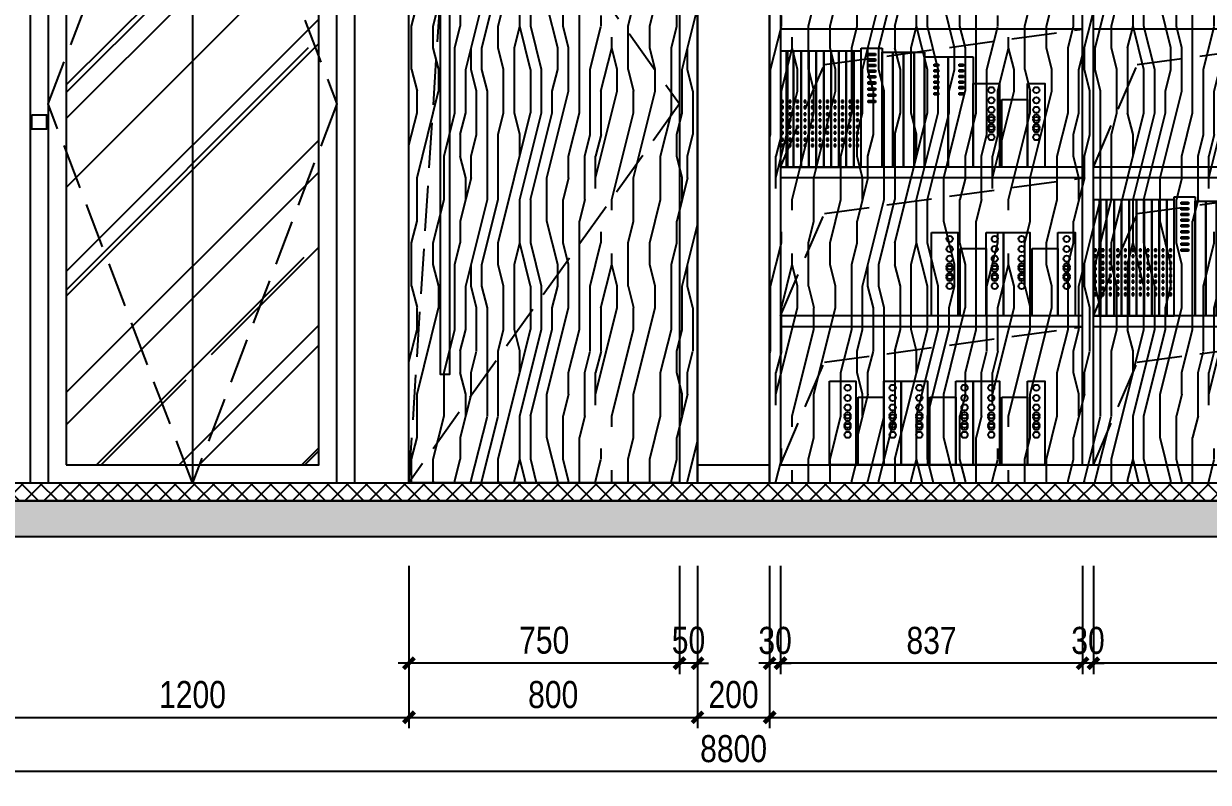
# Model space of a CAD drawing. Extents: x 468514 to 728049, y -74127 to 69080.
# Drawn here: x 510810 to 514094, y 845 to 2947 of the extents above; entities that cross this region are included whole.
import ezdxf

# ---------------------------------------------------------------- set-up
doc = ezdxf.new("R2010")
doc.units = 0
doc.header["$LTSCALE"] = 500
doc.header["$MEASUREMENT"] = 0
doc.linetypes.add('DASH', pattern=[0.35, 0.25, -0.1])
doc.layers.get('Defpoints').update_dxf_attribs({"color": 229})
for name, color, linetype in [('E 立面填充', 250, 'Continuous'), ('E 立面墙体', 245, 'Continuous'), ('E 立面家具、洁具', 153, 'Continuous'), ('E 立面材料分格线', 8, 'Continuous'), ('E 立面材料类别线', 154, 'Continuous'), ('E 立面标注尺寸', 9, 'Continuous'), ('E 立面装饰完成线', 225, 'Continuous'), ('E 立面门', 107, 'Continuous')]:
    doc.layers.add(name, color=color, linetype=linetype)
doc.styles.add('PDC DIM', font='PMingLiU-ExtB.ttf', dxfattribs={"width": 0.85})
doc.dimstyles.new('PDC-A2', dxfattribs={"dimscale": 0, "dimtxt": 2.5, "dimasz": 1, "dimexe": 1, "dimexo": 1, "dimgap": 0.7, "dimtad": 1, "dimdec": 0, "dimtxsty": 'PDC DIM', "dimblk": 'ARCHTICK', "dimcen": 1, "dimdle": 1, "dimclrd": 8, "dimclre": 8, "dimclrt": 9, "dimadec": 0, "dimazin": 0, "dimtfac": 1, "dimtdec": 0, "dimtix": 1, "dimtmove": 2, "dimatfit": 3, "dimldrblk": 'PDC A2 T R', "dimfxl": 10, "dimfxlon": 1, "dimarcsym": 0})

# ---------------------------------------------------------------- blocks, each defined once
blk = doc.blocks.new('A$C132B68F5')
for p, q in [((224.1, 0), (224.1, 329.9)), ((224.1, 329.9), (282.2, 329.9)), ((282.2, 329.9), (282.2, 0)), ((0, 321.6), (0, 0)), ((20.8, 321.6), (0, 321.6)), ((15.7, 321.6), (15.7, 0)), ((36.5, 321.6), (15.7, 321.6)), ((20.8, 0), (20.8, 321.6)), ((36.5, 0), (36.5, 321.6)), ((36.5, 321.6), (36.5, 0)), ((57.4, 321.6), (36.5, 321.6)), ((57.4, 0), (57.4, 321.6)), ((57.4, 321.6), (57.4, 0)), ((78.2, 321.6), (57.4, 321.6)), ((78.2, 0), (78.2, 321.6)), ((78.2, 321.6), (78.2, 0)), ((99, 321.6), (78.2, 321.6)), ((99, 0), (99, 321.6)), ((99, 321.6), (99, 0)), ((119.9, 321.6), (99, 321.6)), ((119.9, 321.6), (119.9, 0)), ((140.7, 321.6), (119.9, 321.6)), ((119.9, 0), (119.9, 321.6)), ((140.7, 0), (140.7, 321.6)), ((140.7, 321.6), (140.7, 0)), ((161.6, 321.6), (140.7, 321.6)), ((161.6, 321.6), (161.6, 0)), ((182.4, 321.6), (161.6, 321.6)), ((161.6, 0), (161.6, 321.6)), ((182.4, 321.6), (182.4, 0)), ((203.2, 321.6), (182.4, 321.6)), ((182.4, 0), (182.4, 321.6)), ((203.2, 321.6), (203.2, 0)), ((224.1, 321.6), (203.2, 321.6)), ((203.2, 0), (203.2, 321.6)), ((224.1, 0), (224.1, 321.6)), ((243.4, 315.3), (263.3, 315.3)), ((243.4, 309.6), (243.4, 315.3)), ((263.3, 309.6), (243.4, 309.6)), ((243.4, 299.7), (263.3, 299.7)), ((243.4, 294), (243.4, 299.7)), ((263.3, 315.3), (263.3, 309.6)), ((263.3, 299.7), (263.3, 294)), ((282.2, 318.5), (311.6, 318.5)), ((282.2, 0), (282.2, 318.5)), ((311.6, 318.5), (340.9, 318.5)), ((311.6, 0), (311.6, 318.5)), ((311.6, 318.5), (311.6, 0)), ((340.9, 318.5), (340.9, 0)), ((340.9, 318.5), (370.3, 318.5)), ((340.9, 0), (340.9, 318.5)), ((370.3, 318.5), (399.7, 318.5)), ((370.3, 0), (370.3, 318.5)), ((370.3, 318.5), (370.3, 0)), ((399.7, 318.5), (399.7, 0)), ((399.7, 305.7), (464.9, 305.7)), ((399.7, 0), (399.7, 305.7)), ((464.9, 305.7), (534, 305.7)), ((464.9, 0), (464.9, 305.7)), ((464.9, 305.7), (464.9, 0)), ((534, 305.7), (534, 0)), ((263.3, 294), (243.4, 294)), ((243.4, 284.1), (263.3, 284.1)), ((243.4, 278.5), (243.4, 284.1)), ((263.3, 278.5), (243.4, 278.5)), ((243.4, 268.6), (263.3, 268.6)), ((243.4, 262.9), (243.4, 268.6)), ((263.3, 262.9), (243.4, 262.9)), ((263.3, 284.1), (263.3, 278.5)), ((263.3, 268.6), (263.3, 262.9)), ((425.9, 285.3), (438.2, 285.3)), ((425.9, 279.7), (425.9, 285.3)), ((438.2, 279.7), (425.9, 279.7)), ((425.9, 269.7), (438.2, 269.7)), ((425.9, 264.1), (425.9, 269.7)), ((438.2, 264.1), (425.9, 264.1)), ((438.2, 285.3), (438.2, 279.7)), ((438.2, 269.7), (438.2, 264.1)), ((495.1, 285.3), (507.4, 285.3)), ((495.1, 279.7), (495.1, 285.3)), ((507.4, 279.7), (495.1, 279.7)), ((495.1, 269.7), (507.4, 269.7)), ((495.1, 264.1), (495.1, 269.7)), ((507.4, 264.1), (495.1, 264.1)), ((507.4, 285.3), (507.4, 279.7)), ((507.4, 269.7), (507.4, 264.1)), ((243.4, 253), (263.3, 253)), ((243.4, 247.3), (243.4, 253)), ((263.3, 247.3), (243.4, 247.3)), ((243.4, 236), (263.3, 236)), ((243.4, 230.3), (243.4, 236)), ((263.3, 230.3), (243.4, 230.3)), ((263.3, 253), (263.3, 247.3)), ((263.3, 236), (263.3, 230.3)), ((425.9, 254.2), (438.2, 254.2)), ((425.9, 248.5), (425.9, 254.2)), ((438.2, 248.5), (425.9, 248.5)), ((425.9, 238.6), (438.2, 238.6)), ((425.9, 232.9), (425.9, 238.6)), ((438.2, 232.9), (425.9, 232.9)), ((438.2, 254.2), (438.2, 248.5)), ((438.2, 238.6), (438.2, 232.9)), ((495.1, 254.2), (507.4, 254.2)), ((495.1, 248.5), (495.1, 254.2)), ((507.4, 248.5), (495.1, 248.5)), ((495.1, 238.6), (507.4, 238.6)), ((495.1, 232.9), (495.1, 238.6)), ((507.4, 232.9), (495.1, 232.9)), ((507.4, 254.2), (507.4, 248.5)), ((507.4, 238.6), (507.4, 232.9)), ((243.4, 219), (263.3, 219)), ((243.4, 213.3), (243.4, 219)), ((263.3, 213.3), (243.4, 213.3)), ((243.4, 202), (263.3, 202)), ((243.4, 196.3), (243.4, 202)), ((263.3, 219), (263.3, 213.3)), ((263.3, 202), (263.3, 196.3)), ((425.9, 223), (438.2, 223)), ((425.9, 217.4), (425.9, 223)), ((438.2, 217.4), (425.9, 217.4)), ((425.9, 206), (438.2, 206)), ((425.9, 200.4), (425.9, 206)), ((438.2, 200.4), (425.9, 200.4)), ((438.2, 223), (438.2, 217.4)), ((438.2, 206), (438.2, 200.4)), ((495.1, 223), (507.4, 223)), ((495.1, 217.4), (495.1, 223)), ((507.4, 217.4), (495.1, 217.4)), ((495.1, 206), (507.4, 206)), ((495.1, 200.4), (495.1, 206)), ((507.4, 200.4), (495.1, 200.4)), ((507.4, 223), (507.4, 217.4)), ((507.4, 206), (507.4, 200.4)), ((2.8, 185.1), (2.8, 179.2)), ((7.8, 185.1), (2.8, 185.1)), ((2.8, 179.2), (7.8, 179.2)), ((2.8, 168.7), (2.8, 162.8)), ((7.8, 168.7), (2.8, 168.7)), ((7.8, 179.2), (7.8, 185.1)), ((7.8, 162.8), (7.8, 168.7)), ((23.7, 185.1), (23.7, 179.2)), ((28.6, 185.1), (23.7, 185.1)), ((23.7, 179.2), (28.6, 179.2)), ((23.7, 168.7), (23.7, 162.8)), ((28.6, 168.7), (23.7, 168.7)), ((28.6, 179.2), (28.6, 185.1)), ((28.6, 162.8), (28.6, 168.7)), ((44.5, 185.1), (44.5, 179.2)), ((49.5, 185.1), (44.5, 185.1)), ((44.5, 179.2), (49.5, 179.2)), ((44.5, 168.7), (44.5, 162.8)), ((49.5, 168.7), (44.5, 168.7)), ((49.5, 179.2), (49.5, 185.1)), ((49.5, 162.8), (49.5, 168.7)), ((65.3, 185.1), (65.3, 179.2)), ((70.3, 185.1), (65.3, 185.1)), ((65.3, 179.2), (70.3, 179.2)), ((65.3, 168.7), (65.3, 162.8)), ((70.3, 168.7), (65.3, 168.7)), ((70.3, 179.2), (70.3, 185.1)), ((70.3, 162.8), (70.3, 168.7)), ((86.2, 185.1), (86.2, 179.2)), ((91.2, 185.1), (86.2, 185.1)), ((86.2, 179.2), (91.2, 179.2)), ((86.2, 168.7), (86.2, 162.8)), ((91.2, 168.7), (86.2, 168.7)), ((91.2, 179.2), (91.2, 185.1)), ((91.2, 162.8), (91.2, 168.7)), ((107, 185.1), (107, 179.2)), ((112, 185.1), (107, 185.1)), ((107, 179.2), (112, 179.2)), ((107, 168.7), (107, 162.8)), ((112, 168.7), (107, 168.7)), ((112, 179.2), (112, 185.1)), ((112, 162.8), (112, 168.7)), ((127.9, 185.1), (127.9, 179.2)), ((132.8, 185.1), (127.9, 185.1)), ((127.9, 179.2), (132.8, 179.2)), ((127.9, 168.7), (127.9, 162.8)), ((132.8, 168.7), (127.9, 168.7)), ((132.8, 179.2), (132.8, 185.1)), ((132.8, 162.8), (132.8, 168.7)), ((148.7, 185.1), (148.7, 179.2)), ((153.7, 185.1), (148.7, 185.1)), ((148.7, 179.2), (153.7, 179.2)), ((148.7, 168.7), (148.7, 162.8)), ((153.7, 168.7), (148.7, 168.7)), ((153.7, 179.2), (153.7, 185.1)), ((153.7, 162.8), (153.7, 168.7)), ((169.5, 185.1), (169.5, 179.2)), ((174.5, 185.1), (169.5, 185.1)), ((169.5, 179.2), (174.5, 179.2)), ((169.5, 168.7), (169.5, 162.8)), ((174.5, 168.7), (169.5, 168.7)), ((174.5, 179.2), (174.5, 185.1)), ((174.5, 162.8), (174.5, 168.7)), ((190.4, 185.1), (190.4, 179.2)), ((195.4, 185.1), (190.4, 185.1)), ((190.4, 179.2), (195.4, 179.2)), ((190.4, 168.7), (190.4, 162.8)), ((195.4, 168.7), (190.4, 168.7)), ((195.4, 179.2), (195.4, 185.1)), ((195.4, 162.8), (195.4, 168.7)), ((211.2, 185.1), (211.2, 179.2)), ((216.2, 185.1), (211.2, 185.1)), ((211.2, 179.2), (216.2, 179.2)), ((211.2, 168.7), (211.2, 162.8)), ((216.2, 168.7), (211.2, 168.7)), ((216.2, 179.2), (216.2, 185.1)), ((216.2, 162.8), (216.2, 168.7)), ((263.3, 196.3), (243.4, 196.3)), ((243.4, 185), (263.3, 185)), ((243.4, 179.3), (243.4, 185)), ((263.3, 179.3), (243.4, 179.3)), ((263.3, 185), (263.3, 179.3)), ((2.8, 162.8), (7.8, 162.8)), ((2.8, 149.8), (2.8, 143.9)), ((7.8, 149.8), (2.8, 149.8)), ((2.8, 143.9), (7.8, 143.9)), ((2.8, 133.3), (2.8, 127.4)), ((7.8, 133.3), (2.8, 133.3)), ((7.8, 143.9), (7.8, 149.8)), ((7.8, 127.4), (7.8, 133.3)), ((23.7, 162.8), (28.6, 162.8)), ((23.7, 149.8), (23.7, 143.9)), ((28.6, 149.8), (23.7, 149.8)), ((23.7, 143.9), (28.6, 143.9)), ((23.7, 133.3), (23.7, 127.4)), ((28.6, 133.3), (23.7, 133.3)), ((28.6, 143.9), (28.6, 149.8)), ((28.6, 127.4), (28.6, 133.3)), ((44.5, 162.8), (49.5, 162.8)), ((44.5, 149.8), (44.5, 143.9)), ((49.5, 149.8), (44.5, 149.8)), ((44.5, 143.9), (49.5, 143.9)), ((44.5, 133.3), (44.5, 127.4)), ((49.5, 133.3), (44.5, 133.3)), ((49.5, 143.9), (49.5, 149.8)), ((49.5, 127.4), (49.5, 133.3)), ((65.3, 162.8), (70.3, 162.8)), ((65.3, 149.8), (65.3, 143.9)), ((70.3, 149.8), (65.3, 149.8)), ((65.3, 143.9), (70.3, 143.9)), ((65.3, 133.3), (65.3, 127.4)), ((70.3, 133.3), (65.3, 133.3)), ((70.3, 143.9), (70.3, 149.8)), ((70.3, 127.4), (70.3, 133.3)), ((86.2, 162.8), (91.2, 162.8)), ((86.2, 149.8), (86.2, 143.9)), ((91.2, 149.8), (86.2, 149.8)), ((86.2, 143.9), (91.2, 143.9)), ((86.2, 133.3), (86.2, 127.4)), ((91.2, 133.3), (86.2, 133.3)), ((91.2, 143.9), (91.2, 149.8)), ((91.2, 127.4), (91.2, 133.3)), ((107, 162.8), (112, 162.8)), ((107, 149.8), (107, 143.9)), ((112, 149.8), (107, 149.8)), ((107, 143.9), (112, 143.9)), ((107, 133.3), (107, 127.4)), ((112, 133.3), (107, 133.3)), ((112, 143.9), (112, 149.8)), ((112, 127.4), (112, 133.3)), ((127.9, 162.8), (132.8, 162.8)), ((127.9, 149.8), (127.9, 143.9)), ((132.8, 149.8), (127.9, 149.8)), ((127.9, 143.9), (132.8, 143.9)), ((127.9, 133.3), (127.9, 127.4)), ((132.8, 133.3), (127.9, 133.3)), ((132.8, 143.9), (132.8, 149.8)), ((132.8, 127.4), (132.8, 133.3)), ((148.7, 162.8), (153.7, 162.8)), ((148.7, 149.8), (148.7, 143.9)), ((153.7, 149.8), (148.7, 149.8)), ((148.7, 143.9), (153.7, 143.9)), ((148.7, 133.3), (148.7, 127.4)), ((153.7, 133.3), (148.7, 133.3)), ((153.7, 143.9), (153.7, 149.8)), ((153.7, 127.4), (153.7, 133.3)), ((169.5, 162.8), (174.5, 162.8)), ((169.5, 149.8), (169.5, 143.9)), ((174.5, 149.8), (169.5, 149.8)), ((169.5, 143.9), (174.5, 143.9)), ((169.5, 133.3), (169.5, 127.4)), ((174.5, 133.3), (169.5, 133.3)), ((174.5, 143.9), (174.5, 149.8)), ((174.5, 127.4), (174.5, 133.3)), ((190.4, 162.8), (195.4, 162.8)), ((190.4, 149.8), (190.4, 143.9)), ((195.4, 149.8), (190.4, 149.8)), ((190.4, 143.9), (195.4, 143.9)), ((190.4, 133.3), (190.4, 127.4)), ((195.4, 133.3), (190.4, 133.3)), ((195.4, 143.9), (195.4, 149.8)), ((195.4, 127.4), (195.4, 133.3)), ((211.2, 162.8), (216.2, 162.8)), ((211.2, 149.8), (211.2, 143.9)), ((216.2, 149.8), (211.2, 149.8)), ((211.2, 143.9), (216.2, 143.9)), ((211.2, 133.3), (211.2, 127.4)), ((216.2, 133.3), (211.2, 133.3)), ((216.2, 143.9), (216.2, 149.8)), ((216.2, 127.4), (216.2, 133.3)), ((2.8, 127.4), (7.8, 127.4)), ((2.8, 114.5), (2.8, 108.6)), ((7.8, 114.5), (2.8, 114.5)), ((2.8, 108.6), (7.8, 108.6)), ((7.8, 108.6), (7.8, 114.5)), ((23.7, 127.4), (28.6, 127.4)), ((23.7, 114.5), (23.7, 108.6)), ((28.6, 114.5), (23.7, 114.5)), ((23.7, 108.6), (28.6, 108.6)), ((28.6, 108.6), (28.6, 114.5)), ((44.5, 127.4), (49.5, 127.4)), ((44.5, 114.5), (44.5, 108.6)), ((49.5, 114.5), (44.5, 114.5)), ((44.5, 108.6), (49.5, 108.6)), ((49.5, 108.6), (49.5, 114.5)), ((65.3, 127.4), (70.3, 127.4)), ((65.3, 114.5), (65.3, 108.6)), ((70.3, 114.5), (65.3, 114.5)), ((65.3, 108.6), (70.3, 108.6)), ((70.3, 108.6), (70.3, 114.5)), ((86.2, 127.4), (91.2, 127.4)), ((86.2, 114.5), (86.2, 108.6)), ((91.2, 114.5), (86.2, 114.5)), ((86.2, 108.6), (91.2, 108.6)), ((91.2, 108.6), (91.2, 114.5)), ((107, 127.4), (112, 127.4)), ((107, 114.5), (107, 108.6)), ((112, 114.5), (107, 114.5)), ((107, 108.6), (112, 108.6)), ((112, 108.6), (112, 114.5)), ((127.9, 127.4), (132.8, 127.4)), ((127.9, 114.5), (127.9, 108.6)), ((132.8, 114.5), (127.9, 114.5)), ((127.9, 108.6), (132.8, 108.6)), ((132.8, 108.6), (132.8, 114.5)), ((148.7, 127.4), (153.7, 127.4)), ((148.7, 114.5), (148.7, 108.6)), ((153.7, 114.5), (148.7, 114.5)), ((148.7, 108.6), (153.7, 108.6)), ((153.7, 108.6), (153.7, 114.5)), ((169.5, 127.4), (174.5, 127.4)), ((169.5, 114.5), (169.5, 108.6)), ((174.5, 114.5), (169.5, 114.5)), ((169.5, 108.6), (174.5, 108.6)), ((174.5, 108.6), (174.5, 114.5)), ((190.4, 127.4), (195.4, 127.4)), ((190.4, 114.5), (190.4, 108.6)), ((195.4, 114.5), (190.4, 114.5)), ((190.4, 108.6), (195.4, 108.6)), ((195.4, 108.6), (195.4, 114.5)), ((211.2, 127.4), (216.2, 127.4)), ((211.2, 114.5), (211.2, 108.6)), ((216.2, 114.5), (211.2, 114.5)), ((211.2, 108.6), (216.2, 108.6)), ((216.2, 108.6), (216.2, 114.5)), ((2.8, 98), (2.8, 92.1)), ((7.8, 98), (2.8, 98)), ((2.8, 92.1), (7.8, 92.1)), ((2.8, 79.2), (2.8, 73.3)), ((7.8, 79.2), (2.8, 79.2)), ((2.8, 73.3), (7.8, 73.3)), ((7.8, 92.1), (7.8, 98)), ((7.8, 73.3), (7.8, 79.2)), ((23.7, 98), (23.7, 92.1)), ((28.6, 98), (23.7, 98)), ((23.7, 92.1), (28.6, 92.1)), ((23.7, 79.2), (23.7, 73.3)), ((28.6, 79.2), (23.7, 79.2)), ((23.7, 73.3), (28.6, 73.3)), ((28.6, 92.1), (28.6, 98)), ((28.6, 73.3), (28.6, 79.2)), ((44.5, 98), (44.5, 92.1)), ((49.5, 98), (44.5, 98)), ((44.5, 92.1), (49.5, 92.1)), ((44.5, 79.2), (44.5, 73.3)), ((49.5, 79.2), (44.5, 79.2)), ((44.5, 73.3), (49.5, 73.3)), ((49.5, 92.1), (49.5, 98)), ((49.5, 73.3), (49.5, 79.2)), ((65.3, 98), (65.3, 92.1)), ((70.3, 98), (65.3, 98)), ((65.3, 92.1), (70.3, 92.1)), ((65.3, 79.2), (65.3, 73.3)), ((70.3, 79.2), (65.3, 79.2)), ((65.3, 73.3), (70.3, 73.3)), ((70.3, 92.1), (70.3, 98)), ((70.3, 73.3), (70.3, 79.2)), ((86.2, 98), (86.2, 92.1)), ((91.2, 98), (86.2, 98)), ((86.2, 92.1), (91.2, 92.1)), ((86.2, 79.2), (86.2, 73.3)), ((91.2, 79.2), (86.2, 79.2)), ((86.2, 73.3), (91.2, 73.3)), ((91.2, 92.1), (91.2, 98)), ((91.2, 73.3), (91.2, 79.2)), ((107, 98), (107, 92.1)), ((112, 98), (107, 98)), ((107, 92.1), (112, 92.1)), ((107, 79.2), (107, 73.3)), ((112, 79.2), (107, 79.2)), ((107, 73.3), (112, 73.3)), ((112, 92.1), (112, 98)), ((112, 73.3), (112, 79.2)), ((127.9, 98), (127.9, 92.1)), ((132.8, 98), (127.9, 98)), ((127.9, 92.1), (132.8, 92.1)), ((127.9, 79.2), (127.9, 73.3)), ((132.8, 79.2), (127.9, 79.2)), ((127.9, 73.3), (132.8, 73.3)), ((132.8, 92.1), (132.8, 98)), ((132.8, 73.3), (132.8, 79.2)), ((148.7, 98), (148.7, 92.1)), ((153.7, 98), (148.7, 98)), ((148.7, 92.1), (153.7, 92.1)), ((148.7, 79.2), (148.7, 73.3)), ((153.7, 79.2), (148.7, 79.2)), ((148.7, 73.3), (153.7, 73.3)), ((153.7, 92.1), (153.7, 98)), ((153.7, 73.3), (153.7, 79.2)), ((169.5, 98), (169.5, 92.1)), ((174.5, 98), (169.5, 98)), ((169.5, 92.1), (174.5, 92.1)), ((169.5, 79.2), (169.5, 73.3)), ((174.5, 79.2), (169.5, 79.2)), ((169.5, 73.3), (174.5, 73.3)), ((174.5, 92.1), (174.5, 98)), ((174.5, 73.3), (174.5, 79.2)), ((190.4, 98), (190.4, 92.1)), ((195.4, 98), (190.4, 98)), ((190.4, 92.1), (195.4, 92.1)), ((190.4, 79.2), (190.4, 73.3)), ((195.4, 79.2), (190.4, 79.2)), ((190.4, 73.3), (195.4, 73.3)), ((195.4, 92.1), (195.4, 98)), ((195.4, 73.3), (195.4, 79.2)), ((211.2, 98), (211.2, 92.1)), ((216.2, 98), (211.2, 98)), ((211.2, 92.1), (216.2, 92.1)), ((211.2, 79.2), (211.2, 73.3)), ((216.2, 79.2), (211.2, 79.2)), ((211.2, 73.3), (216.2, 73.3)), ((216.2, 92.1), (216.2, 98)), ((216.2, 73.3), (216.2, 79.2)), ((2.8, 62.7), (2.8, 56.8)), ((7.8, 62.7), (2.8, 62.7)), ((2.8, 56.8), (7.8, 56.8)), ((7.8, 56.8), (7.8, 62.7)), ((23.7, 62.7), (23.7, 56.8)), ((28.6, 62.7), (23.7, 62.7)), ((23.7, 56.8), (28.6, 56.8)), ((28.6, 56.8), (28.6, 62.7)), ((44.5, 62.7), (44.5, 56.8)), ((49.5, 62.7), (44.5, 62.7)), ((44.5, 56.8), (49.5, 56.8)), ((49.5, 56.8), (49.5, 62.7)), ((65.3, 62.7), (65.3, 56.8)), ((70.3, 62.7), (65.3, 62.7)), ((65.3, 56.8), (70.3, 56.8)), ((70.3, 56.8), (70.3, 62.7)), ((86.2, 62.7), (86.2, 56.8)), ((91.2, 62.7), (86.2, 62.7)), ((86.2, 56.8), (91.2, 56.8)), ((91.2, 56.8), (91.2, 62.7)), ((107, 62.7), (107, 56.8)), ((112, 62.7), (107, 62.7)), ((107, 56.8), (112, 56.8)), ((112, 56.8), (112, 62.7)), ((127.9, 62.7), (127.9, 56.8)), ((132.8, 62.7), (127.9, 62.7)), ((127.9, 56.8), (132.8, 56.8)), ((132.8, 56.8), (132.8, 62.7)), ((148.7, 62.7), (148.7, 56.8)), ((153.7, 62.7), (148.7, 62.7)), ((148.7, 56.8), (153.7, 56.8)), ((153.7, 56.8), (153.7, 62.7)), ((169.5, 62.7), (169.5, 56.8)), ((174.5, 62.7), (169.5, 62.7)), ((169.5, 56.8), (174.5, 56.8)), ((174.5, 56.8), (174.5, 62.7)), ((190.4, 62.7), (190.4, 56.8)), ((195.4, 62.7), (190.4, 62.7)), ((190.4, 56.8), (195.4, 56.8)), ((195.4, 56.8), (195.4, 62.7)), ((211.2, 62.7), (211.2, 56.8)), ((216.2, 62.7), (211.2, 62.7)), ((211.2, 56.8), (216.2, 56.8)), ((216.2, 56.8), (216.2, 62.7)), ((0, 0), (20.8, 0)), ((15.7, 0), (36.5, 0)), ((36.5, 0), (57.4, 0)), ((57.4, 0), (78.2, 0)), ((78.2, 0), (99, 0)), ((99, 0), (119.9, 0)), ((119.9, 0), (140.7, 0)), ((140.7, 0), (161.6, 0)), ((161.6, 0), (182.4, 0)), ((182.4, 0), (203.2, 0)), ((203.2, 0), (224.1, 0)), ((282.2, 0), (224.1, 0)), ((311.6, 0), (282.2, 0)), ((340.9, 0), (311.6, 0)), ((370.3, 0), (340.9, 0)), ((399.7, 0), (370.3, 0)), ((464.9, 0), (399.7, 0)), ((534, 0), (464.9, 0))]:
    blk.add_line(p, q)
blk = doc.blocks.new('A$C060701B6')
for points in [[(0, 231.7), (73.2, 231.7), (73.2, 0), (0, 0)], [(151, 231.7), (199.2, 231.7), (199.2, 0), (151, 0)], [(79.5, 187.3), (151, 187.3), (151, 0), (79.5, 0)]]:
    blk.add_lwpolyline(points, close=True)
for centre in [(50.3, 213.4), (175.3, 213.4), (50.3, 185.3), (50.3, 158.7), (175.3, 185.3), (175.3, 158.7), (50.3, 137.2), (50.3, 130.7), (175.3, 137.2), (175.3, 130.7), (50.3, 111), (50.3, 105.2), (175.3, 111), (175.3, 105.2), (50.3, 83), (175.3, 83)]:
    blk.add_circle(centre, 8.63)
blk = doc.blocks.new('shugui21')
at = {"layer": 'E 立面材料分格线', "linetype": 'DASH'}
for points in [[(512907.9, 2550), (513029.5, 2834), (513745.4, 2932.5)], [(513775.4, 2550), (513897, 2834), (514612.9, 2932.5)], [(512907.9, 2137.5), (513029.5, 2421.5), (513745.4, 2520)], [(513775.4, 2137.5), (513897, 2421.5), (514612.9, 2520)], [(512907.9, 1725), (513029.5, 2009), (513745.4, 2107.5)], [(513775.4, 1725), (513897, 2009), (514612.9, 2107.5)]]:
    blk.add_lwpolyline(points, dxfattribs=at)
at = {"layer": 'E 立面材料类别线'}
for p, q in [((513745.4, 1725), (513745.4, 4995)), ((513775.4, 1725), (513775.4, 4995)), ((513745.4, 2932.5), (512907.9, 2932.5)), ((514612.9, 2932.5), (513775.4, 2932.5)), ((513745.4, 2550), (512907.9, 2550)), ((514612.9, 2550), (513775.4, 2550)), ((513745.4, 2520), (512907.9, 2520)), ((514612.9, 2520), (513775.4, 2520)), ((513745.4, 2137.5), (512907.9, 2137.5)), ((514612.9, 2137.5), (513775.4, 2137.5)), ((513745.4, 2107.5), (512907.9, 2107.5)), ((514612.9, 2107.5), (513775.4, 2107.5))]:
    blk.add_line(p, q, dxfattribs=at)
for points in [[(512877.9, 1675), (516377.9, 1675), (516377.9, 5025), (512877.9, 5025)], [(512907.9, 1725), (516347.9, 1725), (516347.9, 4995), (512907.9, 4995)]]:
    blk.add_lwpolyline(points, close=True, dxfattribs=at)
at = {"layer": 'E 立面材料分格线'}
for name, p in [('A$C132B68F5', (512907.9, 2550)), ('A$C060701B6', (513441.9, 2550)), ('A$C132B68F5', (513775.4, 2137.5)), ('A$C060701B6', (513326.7, 2137.5)), ('A$C060701B6', (513525.9, 2137.5)), ('A$C060701B6', (513043.5, 1725)), ('A$C060701B6', (513242.7, 1725)), ('A$C060701B6', (513441.8, 1725))]:
    blk.add_blockref(name, p, dxfattribs=at)
blk = doc.blocks.new('_ArchTick')
at = {"color": 0, "linetype": 'ByBlock', "const_width": 0.4}
blk.add_lwpolyline([(-0.5, -0.5), (0.5, 0.5)], dxfattribs=at)
blk = doc.blocks.new('*D1606')
at = {"layer": 'Defpoints', "color": 0, "transparency": 16777216}
for p in [(513775.4, 1475), (514612.9, 1475), (513775.4, 1175)]:
    blk.add_point(p, dxfattribs=at)
at = {"layer": 'E 立面标注尺寸', "color": 8, "lineweight": -2, "transparency": 16777216}
for p, q in [((513775.4, 1445), (513775.4, 1145)), ((514612.9, 1445), (514612.9, 1145)), ((514642.9, 1175), (513745.4, 1175))]:
    blk.add_line(p, q, dxfattribs=at)
at = {"layer": 'E 立面标注尺寸', "color": 8, "lineweight": -2, "transparency": 16777216, "xscale": 29.99999882274668, "yscale": 29.99999882274668, "zscale": 29.99999882274668, "rotation": 180}
blk.add_blockref('_ArchTick', (513775.4, 1175), dxfattribs=at)
at = {"layer": 'E 立面标注尺寸', "color": 8, "lineweight": -2, "transparency": 16777216, "xscale": 29.99999882274668, "yscale": 29.99999882274668, "zscale": 29.99999882274668}
blk.add_blockref('_ArchTick', (514612.9, 1175), dxfattribs=at)
at = {"layer": 'E 立面标注尺寸', "color": 9, "transparency": 16777216, "insert": (514194.2, 1237.8), "char_height": 75, "attachment_point": 5, "style": 'PDC DIM'}
blk.add_mtext('837', dxfattribs=at)
blk = doc.blocks.new('PDC A2 T R')
at = {"color": 0, "linetype": 'ByBlock'}
blk.add_line((0, 0), (-2, 0), dxfattribs=at)
for points in [[(-2.15, 0.89), (-1.49, 1.35), (-0.6, 0), (0, 0)], [(-2.15, -0.89), (-1.49, -1.35), (-0.6, 0), (0, 0)]]:
    blk.add_solid(points, dxfattribs=at)
blk = doc.blocks.new('*D1607')
at = {"layer": 'Defpoints', "color": 0, "transparency": 16777216}
for p in [(513745.4, 1475), (513775.4, 1475), (513745.4, 1175)]:
    blk.add_point(p, dxfattribs=at)
at = {"layer": 'E 立面标注尺寸', "color": 8, "lineweight": -2, "transparency": 16777216}
for p, q in [((513745.4, 1445), (513745.4, 1145)), ((513775.4, 1445), (513775.4, 1145)), ((513745.4, 1175), (513715.4, 1175)), ((513775.4, 1175), (513745.4, 1175)), ((513775.4, 1175), (513805.4, 1175))]:
    blk.add_line(p, q, dxfattribs=at)
at = {"layer": 'E 立面标注尺寸', "color": 8, "lineweight": -2, "transparency": 16777216, "xscale": 29.99999882274668, "yscale": 29.99999882274668, "zscale": 29.99999882274668}
blk.add_blockref('_ArchTick', (513745.4, 1175), dxfattribs=at)
at = {"layer": 'E 立面标注尺寸', "color": 8, "lineweight": -2, "transparency": 16777216, "xscale": 29.99999882274668, "yscale": 29.99999882274668, "zscale": 29.99999882274668, "rotation": 180}
blk.add_blockref('_ArchTick', (513775.4, 1175), dxfattribs=at)
at = {"layer": 'E 立面标注尺寸', "color": 9, "transparency": 16777216, "insert": (513760.4, 1237.8), "char_height": 75, "attachment_point": 5, "style": 'PDC DIM'}
blk.add_mtext('30', dxfattribs=at)
blk = doc.blocks.new('*D1608')
at = {"layer": 'Defpoints', "color": 0, "transparency": 16777216}
for p in [(512907.9, 1475), (513745.4, 1475), (512907.9, 1175)]:
    blk.add_point(p, dxfattribs=at)
at = {"layer": 'E 立面标注尺寸', "color": 8, "lineweight": -2, "transparency": 16777216}
for p, q in [((512907.9, 1445), (512907.9, 1145)), ((513745.4, 1445), (513745.4, 1145)), ((513775.4, 1175), (512877.9, 1175))]:
    blk.add_line(p, q, dxfattribs=at)
at = {"layer": 'E 立面标注尺寸', "color": 8, "lineweight": -2, "transparency": 16777216, "xscale": 29.99999882274668, "yscale": 29.99999882274668, "zscale": 29.99999882274668, "rotation": 180}
blk.add_blockref('_ArchTick', (512907.9, 1175), dxfattribs=at)
at = {"layer": 'E 立面标注尺寸', "color": 8, "lineweight": -2, "transparency": 16777216, "xscale": 29.99999882274668, "yscale": 29.99999882274668, "zscale": 29.99999882274668}
blk.add_blockref('_ArchTick', (513745.4, 1175), dxfattribs=at)
at = {"layer": 'E 立面标注尺寸', "color": 9, "transparency": 16777216, "insert": (513326.7, 1237.8), "char_height": 75, "attachment_point": 5, "style": 'PDC DIM'}
blk.add_mtext('837', dxfattribs=at)
blk = doc.blocks.new('*D1609')
at = {"layer": 'Defpoints', "color": 0, "transparency": 16777216}
for p in [(512877.9, 1475), (512907.9, 1475), (512877.9, 1175)]:
    blk.add_point(p, dxfattribs=at)
at = {"layer": 'E 立面标注尺寸', "color": 8, "lineweight": -2, "transparency": 16777216}
for p, q in [((512877.9, 1445), (512877.9, 1145)), ((512907.9, 1445), (512907.9, 1145)), ((512877.9, 1175), (512847.9, 1175)), ((512907.9, 1175), (512877.9, 1175)), ((512907.9, 1175), (512937.9, 1175))]:
    blk.add_line(p, q, dxfattribs=at)
at = {"layer": 'E 立面标注尺寸', "color": 8, "lineweight": -2, "transparency": 16777216, "xscale": 29.99999882274668, "yscale": 29.99999882274668, "zscale": 29.99999882274668}
blk.add_blockref('_ArchTick', (512877.9, 1175), dxfattribs=at)
at = {"layer": 'E 立面标注尺寸', "color": 8, "lineweight": -2, "transparency": 16777216, "xscale": 29.99999882274668, "yscale": 29.99999882274668, "zscale": 29.99999882274668, "rotation": 180}
blk.add_blockref('_ArchTick', (512907.9, 1175), dxfattribs=at)
at = {"layer": 'E 立面标注尺寸', "color": 9, "transparency": 16777216, "insert": (512892.9, 1237.8), "char_height": 75, "attachment_point": 5, "style": 'PDC DIM'}
blk.add_mtext('30', dxfattribs=at)
blk = doc.blocks.new('*D1610')
at = {"layer": 'Defpoints', "color": 0, "transparency": 16777216}
for p in [(512627.9, 1475), (512677.9, 1475), (512627.9, 1175)]:
    blk.add_point(p, dxfattribs=at)
at = {"layer": 'E 立面标注尺寸', "color": 8, "lineweight": -2, "transparency": 16777216}
for p, q in [((512627.9, 1445), (512627.9, 1145)), ((512677.9, 1445), (512677.9, 1145)), ((512627.9, 1175), (512597.9, 1175)), ((512677.9, 1175), (512627.9, 1175)), ((512677.9, 1175), (512707.9, 1175))]:
    blk.add_line(p, q, dxfattribs=at)
at = {"layer": 'E 立面标注尺寸', "color": 8, "lineweight": -2, "transparency": 16777216, "xscale": 29.99999882274668, "yscale": 29.99999882274668, "zscale": 29.99999882274668}
blk.add_blockref('_ArchTick', (512627.9, 1175), dxfattribs=at)
at = {"layer": 'E 立面标注尺寸', "color": 8, "lineweight": -2, "transparency": 16777216, "xscale": 29.99999882274668, "yscale": 29.99999882274668, "zscale": 29.99999882274668, "rotation": 180}
blk.add_blockref('_ArchTick', (512677.9, 1175), dxfattribs=at)
at = {"layer": 'E 立面标注尺寸', "color": 9, "transparency": 16777216, "insert": (512652.9, 1238.5), "char_height": 75, "attachment_point": 5, "style": 'PDC DIM'}
blk.add_mtext('50', dxfattribs=at)
blk = doc.blocks.new('*D1611')
at = {"layer": 'Defpoints', "color": 0, "transparency": 16777216}
for p in [(511877.9, 1475), (512627.9, 1475), (511877.9, 1175)]:
    blk.add_point(p, dxfattribs=at)
at = {"layer": 'E 立面标注尺寸', "color": 8, "lineweight": -2, "transparency": 16777216}
for p, q in [((511877.9, 1445), (511877.9, 1145)), ((512627.9, 1445), (512627.9, 1145)), ((512657.9, 1175), (511847.9, 1175))]:
    blk.add_line(p, q, dxfattribs=at)
at = {"layer": 'E 立面标注尺寸', "color": 8, "lineweight": -2, "transparency": 16777216, "xscale": 29.99999882274668, "yscale": 29.99999882274668, "zscale": 29.99999882274668, "rotation": 180}
blk.add_blockref('_ArchTick', (511877.9, 1175), dxfattribs=at)
at = {"layer": 'E 立面标注尺寸', "color": 8, "lineweight": -2, "transparency": 16777216, "xscale": 29.99999882274668, "yscale": 29.99999882274668, "zscale": 29.99999882274668}
blk.add_blockref('_ArchTick', (512627.9, 1175), dxfattribs=at)
at = {"layer": 'E 立面标注尺寸', "color": 9, "transparency": 16777216, "insert": (512252.9, 1238.5), "char_height": 75, "attachment_point": 5, "style": 'PDC DIM'}
blk.add_mtext('750', dxfattribs=at)
blk = doc.blocks.new('*D1619')
at = {"layer": 'Defpoints', "color": 0, "transparency": 16777216}
for p in [(510677.9, 1475), (511877.9, 1475), (511877.9, 1025)]:
    blk.add_point(p, dxfattribs=at)
at = {"layer": 'E 立面标注尺寸', "color": 8, "lineweight": -2, "transparency": 16777216}
for p, q in [((510677.9, 1325), (510677.9, 995)), ((511877.9, 1325), (511877.9, 995)), ((510647.9, 1025), (511907.9, 1025))]:
    blk.add_line(p, q, dxfattribs=at)
at = {"layer": 'E 立面标注尺寸', "color": 8, "lineweight": -2, "transparency": 16777216, "xscale": 29.99999882274668, "yscale": 29.99999882274668, "zscale": 29.99999882274668, "rotation": 180}
blk.add_blockref('_ArchTick', (510677.9, 1025), dxfattribs=at)
at = {"layer": 'E 立面标注尺寸', "color": 8, "lineweight": -2, "transparency": 16777216, "xscale": 29.99999882274668, "yscale": 29.99999882274668, "zscale": 29.99999882274668}
blk.add_blockref('_ArchTick', (511877.9, 1025), dxfattribs=at)
at = {"layer": 'E 立面标注尺寸', "color": 9, "transparency": 16777216, "insert": (511277.9, 1087.8), "char_height": 75, "attachment_point": 5, "style": 'PDC DIM'}
blk.add_mtext('1200', dxfattribs=at)
blk = doc.blocks.new('*D1620')
at = {"layer": 'Defpoints', "color": 0, "transparency": 16777216}
for p in [(511877.9, 1475), (512677.9, 1475), (512677.9, 1025)]:
    blk.add_point(p, dxfattribs=at)
at = {"layer": 'E 立面标注尺寸', "color": 8, "lineweight": -2, "transparency": 16777216}
for p, q in [((511877.9, 1325), (511877.9, 995)), ((512677.9, 1325), (512677.9, 995)), ((511847.9, 1025), (512707.9, 1025))]:
    blk.add_line(p, q, dxfattribs=at)
at = {"layer": 'E 立面标注尺寸', "color": 8, "lineweight": -2, "transparency": 16777216, "xscale": 29.99999882274668, "yscale": 29.99999882274668, "zscale": 29.99999882274668, "rotation": 180}
blk.add_blockref('_ArchTick', (511877.9, 1025), dxfattribs=at)
at = {"layer": 'E 立面标注尺寸', "color": 8, "lineweight": -2, "transparency": 16777216, "xscale": 29.99999882274668, "yscale": 29.99999882274668, "zscale": 29.99999882274668}
blk.add_blockref('_ArchTick', (512677.9, 1025), dxfattribs=at)
at = {"layer": 'E 立面标注尺寸', "color": 9, "transparency": 16777216, "insert": (512277.9, 1087.8), "char_height": 75, "attachment_point": 5, "style": 'PDC DIM'}
blk.add_mtext('800', dxfattribs=at)
blk = doc.blocks.new('*D1621')
at = {"layer": 'Defpoints', "color": 0, "transparency": 16777216}
for p in [(512677.9, 1475), (512877.9, 1475), (512877.9, 1025)]:
    blk.add_point(p, dxfattribs=at)
at = {"layer": 'E 立面标注尺寸', "color": 8, "lineweight": -2, "transparency": 16777216}
for p, q in [((512677.9, 1325), (512677.9, 995)), ((512877.9, 1325), (512877.9, 995)), ((512647.9, 1025), (512907.9, 1025))]:
    blk.add_line(p, q, dxfattribs=at)
at = {"layer": 'E 立面标注尺寸', "color": 8, "lineweight": -2, "transparency": 16777216, "xscale": 29.99999882274668, "yscale": 29.99999882274668, "zscale": 29.99999882274668, "rotation": 180}
blk.add_blockref('_ArchTick', (512677.9, 1025), dxfattribs=at)
at = {"layer": 'E 立面标注尺寸', "color": 8, "lineweight": -2, "transparency": 16777216, "xscale": 29.99999882274668, "yscale": 29.99999882274668, "zscale": 29.99999882274668}
blk.add_blockref('_ArchTick', (512877.9, 1025), dxfattribs=at)
at = {"layer": 'E 立面标注尺寸', "color": 9, "transparency": 16777216, "insert": (512777.9, 1087.8), "char_height": 75, "attachment_point": 5, "style": 'PDC DIM'}
blk.add_mtext('200', dxfattribs=at)
blk = doc.blocks.new('*D1622')
at = {"layer": 'Defpoints', "color": 0, "transparency": 16777216}
for p in [(512877.9, 1475), (516377.9, 1475), (516377.9, 1025)]:
    blk.add_point(p, dxfattribs=at)
at = {"layer": 'E 立面标注尺寸', "color": 8, "lineweight": -2, "transparency": 16777216}
for p, q in [((512877.9, 1325), (512877.9, 995)), ((516377.9, 1325), (516377.9, 995)), ((512847.9, 1025), (516407.9, 1025))]:
    blk.add_line(p, q, dxfattribs=at)
at = {"layer": 'E 立面标注尺寸', "color": 8, "lineweight": -2, "transparency": 16777216, "xscale": 29.99999882274668, "yscale": 29.99999882274668, "zscale": 29.99999882274668, "rotation": 180}
blk.add_blockref('_ArchTick', (512877.9, 1025), dxfattribs=at)
at = {"layer": 'E 立面标注尺寸', "color": 8, "lineweight": -2, "transparency": 16777216, "xscale": 29.99999882274668, "yscale": 29.99999882274668, "zscale": 29.99999882274668}
blk.add_blockref('_ArchTick', (516377.9, 1025), dxfattribs=at)
at = {"layer": 'E 立面标注尺寸', "color": 9, "transparency": 16777216, "insert": (514627.9, 1088.5), "char_height": 75, "attachment_point": 5, "style": 'PDC DIM'}
blk.add_mtext('3500', dxfattribs=at)
blk = doc.blocks.new('*D1624')
at = {"layer": 'Defpoints', "color": 0, "transparency": 16777216}
for p in [(508377.9, 1475), (517177.9, 1475), (508377.9, 875)]:
    blk.add_point(p, dxfattribs=at)
at = {"layer": 'E 立面标注尺寸', "color": 8, "lineweight": -2, "transparency": 16777216}
for p, q in [((508377.9, 1175), (508377.9, 845)), ((517177.9, 1175), (517177.9, 845)), ((517207.9, 875), (508347.9, 875))]:
    blk.add_line(p, q, dxfattribs=at)
at = {"layer": 'E 立面标注尺寸', "color": 8, "lineweight": -2, "transparency": 16777216, "xscale": 29.99999882274668, "yscale": 29.99999882274668, "zscale": 29.99999882274668, "rotation": 180}
blk.add_blockref('_ArchTick', (508377.9, 875), dxfattribs=at)
at = {"layer": 'E 立面标注尺寸', "color": 8, "lineweight": -2, "transparency": 16777216, "xscale": 29.99999882274668, "yscale": 29.99999882274668, "zscale": 29.99999882274668}
blk.add_blockref('_ArchTick', (517177.9, 875), dxfattribs=at)
at = {"layer": 'E 立面标注尺寸', "color": 9, "transparency": 16777216, "insert": (512777.9, 937.8), "char_height": 75, "attachment_point": 5, "style": 'PDC DIM'}
blk.add_mtext('8800', dxfattribs=at)

msp = doc.modelspace()

# ---------------------------------------------------------------- hatches: boundary and pattern name
at = {"layer": 'E 立面填充'}
h = msp.add_hatch(dxfattribs=at)
h.set_pattern_fill('木纹5', color=256, scale=150, angle=90, pattern_type=2)
h.set_pattern_definition([(90, (0, 0), (-600, 4e-14), [120, -180, 60, -240]), (90, (-15, 420), (-600, 4e-14), [120, -480]), (90, (-45, 360), (-600, 4e-14), [60, -540]), (90, (-60, 30), (-600, 4e-14), [30, -420, 30, -120]), (90, (-90, 240), (-600, 4e-14), [120, -180, 30, -270]), (90, (-105, 90), (-600, 4e-14), [90, -510]), (90, (-120, 240), (-600, 4e-14), [180, -420]), (90, (-135, 60), (-600, 4e-14), [120, -480]), (90, (-150, 300), (-600, 4e-14), [300, -300]), (90, (-180, 120), (-600, 4e-14), [60, -180, 120, -240]), (90, (-195, 540), (-600, 4e-14), [120, -480]), (90, (-210, 420), (-600, 4e-14), [60, -540]), (90, (-225, 300), (-600, 4e-14), [60, -540]), (90, (-240, 1e-14), (-600, 4e-14), [120, -480]), (90, (-255, 300), (-600, 4e-14), [120, -480]), (90, (-285, 300), (-600, 4e-14), [120, -120, 120, -240]), (90, (-315, 180), (-600, 4e-14), [60, -300, 120, -120]), (90, (-330, 300), (-600, 4e-14), [180, -420]), (90, (-360, 300), (-600, 4e-14), [120, -480]), (90, (-375, 60), (-600, 4e-14), [180, -240, 60, -120]), (90, (-405, 60), (-600, 4e-14), [300, -300]), (90, (-420, 420), (-600, 4e-14), [60, -540]), (90, (-435, 240), (-600, 4e-14), [120, -480]), (90, (-450, 120), (-600, 4e-14), [60, -240, 60, -240]), (90, (-465, 60), (-600, 4e-14), [60, -180, 120, -240]), (90, (-480, 180), (-600, 4e-14), [60, -300, 60, -180]), (90, (-495, 300), (-600, 4e-14), [180, -420]), (90, (-525, 60), (-600, 4e-14), [120, -480]), (90, (-540, 360), (-600, 4e-14), [60, -540]), (90, (-555, 480), (-600, 4e-14), [60, -540]), (104.036243, (-45, 420), (2e-08, 600), [61.8, -2412.0633]), (104.036243, (-180, 480), (2e-08, 600), [61.8, -2412.0633]), (104.036243, (-540, 420), (2e-08, 600), [61.8, -2412.0633]), (104.036243, (-315, 240), (2e-08, 600), [61.8, -2412.0633]), (104.036243, (-405, 360), (2e-08, 600), [61.8, -2412.0633]), (104.036243, (-360, 420), (2e-08, 600), [61.8, -2412.0633]), (104.036243, (-465, 120), (2e-08, 600), [61.8, -2412.0633]), (104.036243, (-435, 360), (2e-08, 600), [61.8, -2412.0633]), (104.036243, (-210, 480), (2e-08, 600), [123.6, -2350.2633]), (104.036243, (-255, 420), (2e-08, 600), [123.6, -2350.2633]), (104.036243, (-285, 420), (2e-08, 600), [123.6, -2350.2633]), (255.963757, (-90, 240), (2e-08, -600), [61.8, -123.6, 61.8, -2226.6633]), (255.963757, (-180, 120), (2e-08, -600), [61.8, -2412.0633]), (255.963757, (-450, 120), (2e-08, -600), [123.6, -2350.2633]), (284.036243, (-15, 420), (-2e-08, -600), [61.8, -2412.0633]), (75.963757, (-15, 540), (-2e-08, 600), [61.8, -2412.0633]), (75.963757, (-225, 360), (-2e-08, 600), [61.8, -2412.0633]), (75.963757, (-330, 480), (-2e-08, 600), [61.8, -2412.0633]), (75.963757, (-375, 240), (-2e-08, 600), [61.8, -2412.0633]), (75.963757, (-450, 180), (-2e-08, 600), [61.8, -2412.0633]), (75.963757, (-480, 240), (-2e-08, 600), [61.8, -2412.0633]), (75.963757, (-375, 240), (-2e-08, 600), [61.8, -2412.0633]), (75.963757, (-465, 420), (-2e-08, 600), [247.2, -2226.6633]), (75.963757, (-60, 60), (-2e-08, 600), [247.2, -2226.6633]), (75.963757, (-105, 120), (-2e-08, 600), [247.2, -2226.6633]), (75.963757, (-135, 180), (-2e-08, 600), [61.8, -123.6, 123.6, -2164.8633]), (75.963757, (-180, 180), (-2e-08, 600), [123.6, -123.6, 123.6, -2103.0633]), (75.963757, (-240, 120), (-2e-08, 600), [247.2, -2226.6633]), (75.963757, (-285, 60), (-2e-08, 600), [247.2, -2226.6633]), (75.963757, (-315, 60), (-2e-08, 600), [247.2, -2226.6633]), (75.963757, (-495, 480), (-2e-08, 600), [61.8, -2412.0633]), (75.963768, (-555, 540), (-0.000115, 600), [123.6, -2350.2633]), (75.963768, (-525, 180), (-0.000115, 600), [123.6, -2350.2633]), (75.963758, (7e-15, 120), (-1e-05, 600), [247.2, -2226.6633]), (75.963758, (-420, 480), (-1e-05, 600), [185.4, -2288.4633]), (75.963758, (-375, 540), (-1e-05, 600), [370.8, -2103.0633])])
h.paths.add_polyline_path([(512877.9, 5025), (516377.9, 5025), (516377.9, 1675), (512877.9, 1675)])
h = msp.add_hatch(dxfattribs=at)
h.set_pattern_fill('木纹5', color=256, scale=150, angle=90, pattern_type=2)
h.set_pattern_definition([(90, (3100, 0), (-600, 4e-14), [120, -180, 60, -240]), (90, (3085, 420), (-600, 4e-14), [120, -480]), (90, (3055, 360), (-600, 4e-14), [60, -540]), (90, (3040, 30), (-600, 4e-14), [30, -420, 30, -120]), (90, (3010, 240), (-600, 4e-14), [120, -180, 30, -270]), (90, (2995, 90), (-600, 4e-14), [90, -510]), (90, (2980, 240), (-600, 4e-14), [180, -420]), (90, (2965, 60), (-600, 4e-14), [120, -480]), (90, (2950, 300), (-600, 4e-14), [300, -300]), (90, (2920, 120), (-600, 4e-14), [60, -180, 120, -240]), (90, (2905, 540), (-600, 4e-14), [120, -480]), (90, (2890, 420), (-600, 4e-14), [60, -540]), (90, (2875, 300), (-600, 4e-14), [60, -540]), (90, (2860, 1e-14), (-600, 4e-14), [120, -480]), (90, (2845, 300), (-600, 4e-14), [120, -480]), (90, (2815, 300), (-600, 4e-14), [120, -120, 120, -240]), (90, (2785, 180), (-600, 4e-14), [60, -300, 120, -120]), (90, (2770, 300), (-600, 4e-14), [180, -420]), (90, (2740, 300), (-600, 4e-14), [120, -480]), (90, (2725, 60), (-600, 4e-14), [180, -240, 60, -120]), (90, (2695, 60), (-600, 4e-14), [300, -300]), (90, (2680, 420), (-600, 4e-14), [60, -540]), (90, (2665, 240), (-600, 4e-14), [120, -480]), (90, (2650, 120), (-600, 4e-14), [60, -240, 60, -240]), (90, (2635, 60), (-600, 4e-14), [60, -180, 120, -240]), (90, (2620, 180), (-600, 4e-14), [60, -300, 60, -180]), (90, (2605, 300), (-600, 4e-14), [180, -420]), (90, (2575, 60), (-600, 4e-14), [120, -480]), (90, (2560, 360), (-600, 4e-14), [60, -540]), (90, (2545, 480), (-600, 4e-14), [60, -540]), (104.036243, (3055, 420), (2e-08, 600), [61.8, -2412.0633]), (104.036243, (2920, 480), (2e-08, 600), [61.8, -2412.0633]), (104.036243, (2560, 420), (2e-08, 600), [61.8, -2412.0633]), (104.036243, (2785, 240), (2e-08, 600), [61.8, -2412.0633]), (104.036243, (2695, 360), (2e-08, 600), [61.8, -2412.0633]), (104.036243, (2740, 420), (2e-08, 600), [61.8, -2412.0633]), (104.036243, (2635, 120), (2e-08, 600), [61.8, -2412.0633]), (104.036243, (2665, 360), (2e-08, 600), [61.8, -2412.0633]), (104.036243, (2890, 480), (2e-08, 600), [123.6, -2350.2633]), (104.036243, (2845, 420), (2e-08, 600), [123.6, -2350.2633]), (104.036243, (2815, 420), (2e-08, 600), [123.6, -2350.2633]), (255.963757, (3010, 240), (2e-08, -600), [61.8, -123.6, 61.8, -2226.6633]), (255.963757, (2920, 120), (2e-08, -600), [61.8, -2412.0633]), (255.963757, (2650, 120), (2e-08, -600), [123.6, -2350.2633]), (284.036243, (3085, 420), (-2e-08, -600), [61.8, -2412.0633]), (75.963757, (3085, 540), (-2e-08, 600), [61.8, -2412.0633]), (75.963757, (2875, 360), (-2e-08, 600), [61.8, -2412.0633]), (75.963757, (2770, 480), (-2e-08, 600), [61.8, -2412.0633]), (75.963757, (2725, 240), (-2e-08, 600), [61.8, -2412.0633]), (75.963757, (2650, 180), (-2e-08, 600), [61.8, -2412.0633]), (75.963757, (2620, 240), (-2e-08, 600), [61.8, -2412.0633]), (75.963757, (2725, 240), (-2e-08, 600), [61.8, -2412.0633]), (75.963757, (2635, 420), (-2e-08, 600), [247.2, -2226.6633]), (75.963757, (3040, 60), (-2e-08, 600), [247.2, -2226.6633]), (75.963757, (2995, 120), (-2e-08, 600), [247.2, -2226.6633]), (75.963757, (2965, 180), (-2e-08, 600), [61.8, -123.6, 123.6, -2164.8633]), (75.963757, (2920, 180), (-2e-08, 600), [123.6, -123.6, 123.6, -2103.0633]), (75.963757, (2860, 120), (-2e-08, 600), [247.2, -2226.6633]), (75.963757, (2815, 60), (-2e-08, 600), [247.2, -2226.6633]), (75.963757, (2785, 60), (-2e-08, 600), [247.2, -2226.6633]), (75.963757, (2605, 480), (-2e-08, 600), [61.8, -2412.0633]), (75.963768, (2545, 540), (-0.000115, 600), [123.6, -2350.2633]), (75.963768, (2575, 180), (-0.000115, 600), [123.6, -2350.2633]), (75.963758, (3100, 120), (-1e-05, 600), [247.2, -2226.6633]), (75.963758, (2680, 480), (-1e-05, 600), [185.4, -2288.4633]), (75.963758, (2725, 540), (-1e-05, 600), [370.8, -2103.0633])])
h.paths.add_polyline_path([(511877.9, 3825), (511877.9, 1675), (512677.9, 1675), (512677.9, 3825)])
h = msp.add_hatch(dxfattribs=at)
h.set_pattern_fill('AR-RROOF', color=256, scale=300, angle=45)
h.set_pattern_definition([(45, (-25, 0), (254.55844, 678.82251), [4500, -600, 1500, -300]), (45, (151.07, 388.2), (-494.26764, 70.00357), [900, -99, 1800, -225]), (45, (-99.25, 286.38), (960.958116, 1245.21504), [2400, -420, 1200, -300])])
h.paths.add_polyline_path([(510927.9, 1725), (511627.9, 1725), (511627.9, 3725), (510927.9, 3725)])
at = {"layer": 'E 立面墙体'}
h = msp.add_hatch(dxfattribs=at)
h.set_pattern_fill('ANSI37', color=250, scale=300)
h.set_pattern_definition([(45, (14283.975, 0), (-26.5165043, 26.5165043), []), (135, (14283.975, 0), (-26.5165043, -26.5165043), [])])
h.paths.add_polyline_path([(508377.9, 1675), (516377.9, 1675), (516377.9, 1625), (508377.9, 1625)])
h = msp.add_hatch(color=250, dxfattribs=at)
h.dxf.hatch_style = 1
h.paths.add_polyline_path([(517377.9, 1525), (508177.9, 1525), (508177.9, 1625), (517377.9, 1625)])

# ---------------------------------------------------------------- linework, layer by layer
msp.add_lwpolyline([(517377.9, 1525), (508177.9, 1525), (508177.9, 1625), (517377.9, 1625)], close=True, dxfattribs=at)
at = {"layer": 'E 立面家具、洁具'}
msp.add_line((512677.9, 1725), (512877.9, 1725), dxfattribs=at)
at = {"layer": 'E 立面材料分格线', "linetype": 'DASH'}
for points in [[(511877.9, 1675), (512068.5, 4625), (512677.9, 4875)], [(511277.9, 3775), (511677.9, 2725), (511277.9, 1675), (510877.9, 2725), (511277.9, 3775)], [(511877.9, 3775), (512627.9, 2725), (511877.9, 1675)]]:
    msp.add_lwpolyline(points, dxfattribs=at)
at = {"layer": 'E 立面材料类别线'}
for p, q in [((512877.9, 1675), (512877.9, 5125)), ((512677.9, 1675), (512677.9, 4875))]:
    msp.add_line(p, q, dxfattribs=at)
msp.add_lwpolyline([(511877.9, 1675), (511877.9, 4875)], dxfattribs=at)
at = {"layer": 'E 立面装饰完成线'}
msp.add_lwpolyline([(508377.9, 1675), (516377.9, 1675), (516377.9, 1625), (508377.9, 1625)], close=True, dxfattribs=at)
at = {"layer": 'E 立面门'}
msp.add_line((511277.9, 3775), (511277.9, 1675), dxfattribs=at)
for points in [[(510827.9, 1675), (511727.9, 1675), (511727.9, 3975), (510827.9, 3975)], [(510877.9, 1675), (511677.9, 1675), (511677.9, 3775), (510877.9, 3775)], [(512627.9, 1675), (511877.9, 1675), (511877.9, 3775), (512627.9, 3775)], [(510927.9, 1725), (511627.9, 1725), (511627.9, 3725), (510927.9, 3725)], [(511965.4, 3475), (511990.4, 3475), (511990.4, 1975), (511965.4, 1975)], [(510832.9, 2695), (510872.9, 2695), (510872.9, 2655), (510832.9, 2655)]]:
    msp.add_lwpolyline(points, close=True, dxfattribs=at)
for points in [[(511877.9, 3825), (512677.9, 3825), (512677.9, 1675)], [(511877.9, 1675), (511877.9, 3775), (512627.9, 3775), (512627.9, 1675)]]:
    msp.add_lwpolyline(points, dxfattribs=at)

# ---------------------------------------------------------------- block references
at = {"layer": 'E 立面家具、洁具'}
msp.add_blockref('shugui21', (0, 0), dxfattribs=at)

# ---------------------------------------------------------------- dimensions: what is measured, and where the dimension line sits
at = {"layer": 'E 立面标注尺寸'}
for base, p1, p2, picture, middle in [((508377.9, 875), (517177.9, 1475), (508377.9, 1475), '*D1624', (512777.9, 937.8)), ((511877.9, 1025), (510677.9, 1475), (511877.9, 1475), '*D1619', (511277.9, 1087.8)), ((511877.9, 1175), (512627.9, 1475), (511877.9, 1475), '*D1611', (512252.9, 1238.5)), ((512677.9, 1025), (511877.9, 1475), (512677.9, 1475), '*D1620', (512277.9, 1087.8)), ((512627.9, 1175), (512677.9, 1475), (512627.9, 1475), '*D1610', (512652.9, 1238.5)), ((512877.9, 1025), (512677.9, 1475), (512877.9, 1475), '*D1621', (512777.9, 1087.8)), ((512877.9, 1175), (512907.9, 1475), (512877.9, 1475), '*D1609', (512892.9, 1237.8)), ((516377.9, 1025), (512877.9, 1475), (516377.9, 1475), '*D1622', (514627.9, 1088.5)), ((512907.940693, 1175), (513745.440693, 1475), (512907.940693, 1475), '*D1608', (513326.690693, 1237.751451)), ((513745.4, 1175), (513775.4, 1475), (513745.4, 1475), '*D1607', (513760.4, 1237.8)), ((513775.440693, 1175), (514612.940693, 1475), (513775.440693, 1475), '*D1606', (514194.190693, 1237.751451))]:
    dim = msp.add_linear_dim(base=base, p1=p1, p2=p2, dimstyle='PDC-A2', override={"dimscale": 29.999999}, dxfattribs=at)
    dim.commit()
    dim.dimension.update_dxf_attribs({"geometry": picture, "text_midpoint": middle})

doc.saveas('drawing.dxf')
